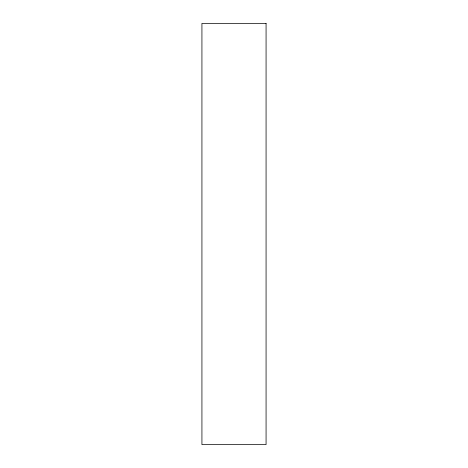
<?xml version="1.0" encoding="UTF-8"?>
<svg xmlns="http://www.w3.org/2000/svg" width="468" height="468" viewBox="0 0 468 468"><rect width="100%" height="100%" fill="white"/><g stroke="black" fill="none" stroke-linecap="round" stroke-linejoin="round"><path stroke-width="0.7" d="M266.07 23.4L201.93 23.4L201.93 444.6L266.07 444.6L266.07 23.4"/></g></svg>
